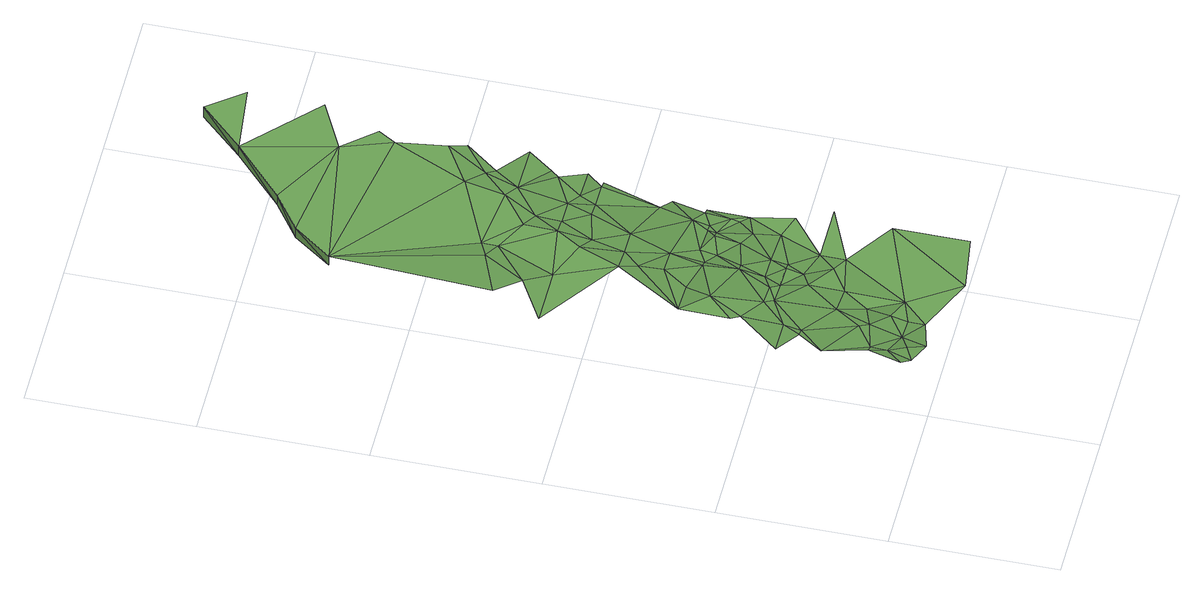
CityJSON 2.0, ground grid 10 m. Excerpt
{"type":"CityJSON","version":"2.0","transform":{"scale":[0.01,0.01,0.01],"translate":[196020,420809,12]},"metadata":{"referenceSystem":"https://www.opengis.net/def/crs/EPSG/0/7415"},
"CityObjects":{
"plantcover1":{"type":"PlantCover","attributes":{"3df_class":"Forest","bgt_fysiekvoorkomen":"groenvoorziening","bgt_status":"bestaand","identificatienamespace":"NL.IMGeo","begroeidterreindeeloptalud":"true","plus_fysiekvoorkomen":"gras- en kruidachtigen","relatievehoogteligging":0,"aantal_punten":0},"geometry":[{"type":"MultiSurface","lod":"1","boundaries":[[[0,1,2]],[[2,1,3]],[[0,4,1]],[[5,3,6]],[[7,4,0]],[[6,3,1]],[[1,4,8]],[[8,6,1]],[[9,5,6]],[[4,7,8]],[[10,5,11]],[[10,12,13]],[[5,9,11]],[[14,6,8]],[[15,13,12]],[[16,8,7]],[[12,10,11]],[[9,6,14]],[[8,16,17]],[[14,8,18]],[[9,19,11]],[[17,18,8]],[[11,20,12]],[[15,12,21]],[[14,19,9]],[[15,22,23]],[[20,11,19]],[[24,23,22]],[[20,21,12]],[[14,18,25]],[[26,17,16]],[[19,14,25]],[[15,21,22]],[[26,18,17]],[[25,18,26]],[[22,27,24]],[[26,16,28]],[[21,20,29]],[[19,25,30]],[[20,19,31]],[[30,25,26]],[[32,24,27]],[[21,33,22]],[[30,31,19]],[[20,34,29]],[[35,36,37]],[[31,34,20]],[[21,29,33]],[[38,36,35]],[[27,22,39]],[[40,24,32]],[[24,40,38]],[[29,34,41]],[[22,33,39]],[[42,34,31]],[[30,26,43]],[[33,29,41]],[[44,31,30]],[[32,27,39]],[[45,37,46]],[[47,41,34]],[[47,34,42]],[[42,31,44]],[[48,33,41]],[[28,49,26]],[[37,36,50]],[[44,30,43]],[[51,39,33]],[[41,47,52]],[[47,42,53]],[[54,32,39]],[[40,32,54]],[[48,41,52]],[[38,55,36]],[[56,45,46]],[[40,57,38]],[[39,51,54]],[[33,48,58]],[[51,33,58]],[[47,53,52]],[[37,50,46]],[[59,42,44]],[[53,42,59]],[[43,26,49]],[[40,54,57]],[[38,57,55]],[[51,60,54]],[[44,43,59]],[[58,60,51]],[[61,48,52]],[[36,55,62]],[[61,58,48]],[[62,50,36]],[[63,49,28]],[[52,53,64]],[[46,65,56]],[[46,50,65]],[[57,54,66]],[[67,55,57]],[[53,59,64]],[[58,68,60]],[[57,66,67]],[[68,58,61]],[[61,52,69]],[[55,67,62]],[[54,60,70]],[[71,56,72]],[[69,52,64]],[[65,50,73]],[[59,43,74]],[[60,68,75]],[[54,70,66]],[[62,73,50]],[[68,61,76]],[[61,69,76]],[[62,67,77]],[[60,75,70]],[[78,67,66]],[[59,79,64]],[[68,76,75]],[[71,72,80]],[[77,67,78]],[[62,81,73]],[[75,76,82]],[[65,83,56]],[[62,77,81]],[[76,69,84]],[[69,64,85]],[[65,73,86]],[[75,82,70]],[[76,87,82]],[[66,70,88]],[[78,66,89]],[[76,84,87]],[[85,84,69]],[[64,79,85]],[[82,90,70]],[[88,89,66]],[[77,91,81]],[[77,78,91]],[[73,81,86]],[[82,87,90]],[[84,85,87]],[[80,72,92]],[[83,65,86]],[[87,85,93]],[[89,91,78]],[[87,93,90]],[[70,90,94]],[[94,88,70]],[[95,72,56]],[[81,91,96]],[[96,86,81]],[[91,89,97]],[[80,92,98]],[[89,88,99]],[[97,89,99]],[[97,100,91]],[[101,56,83]],[[88,102,99]],[[100,96,91]],[[86,96,103]],[[83,86,103]],[[92,72,95]],[[104,97,99]],[[100,97,104]],[[95,56,101]],[[105,96,100]],[[96,106,103]],[[98,92,107]],[[108,106,96]],[[108,96,105]],[[109,83,103]],[[110,103,106]],[[101,83,109]],[[92,95,107]],[[109,103,110]],[[98,107,111]],[[95,101,112]],[[113,107,95]],[[111,107,114]],[[111,114,115]],[[116,114,107]]]}]}
},
"vertices":[
[338,172,140],[388,322,136],[288,222,162],[338,422,165],[438,222,132],[238,672,203],[388,422,141],[488,122,111],[538,272,101],[538,522,134],[338,822,201],[388,822,181],[388,922,203],[188,922,211],[588,472,109],[388,1172,212],[688,172,71],[688,272,74],[688,372,98],[638,672,135],[588,1022,175],[538,1072,201],[488,1372,234],[338,1222,237],[338,1522,243],[738,522,72],[838,322,67],[538,1522,216],[1038,22,68],[688,1072,170],[838,672,76],[788,872,133],[638,1672,225],[788,1272,169],[738,1022,145],[88,2272,247],[438,2272,246],[338,2422,265],[588,1922,241],[738,1472,203],[638,1822,219],[788,1122,141],[888,922,106],[1088,722,68],[988,772,85],[238,2572,251],[488,2672,262],[888,1022,131],[838,1272,147],[1388,522,65],[588,2622,245],[788,1472,176],[938,1122,126],[938,1022,108],[788,1672,205],[688,2172,241],[299,3534,242],[738,1922,210],[888,1422,144],[1088,872,67],[888,1522,166],[1038,1322,111],[788,2322,235],[1388,72,63],[1188,1122,71],[588,2719,247],[888,1922,201],[788,2122,210],[1038,1472,138],[1138,1272,98],[1138,1622,134],[299,3534,172],[468,3766,244],[788,2522,241],[1438,872,68],[1088,1522,119],[1088,1472,113],[888,2322,211],[988,2172,202],[1338,1072,70],[468,3766,172],[888,2472,220],[1138,1522,108],[1038,2919,244],[1238,1372,72],[1288,1322,69],[988,2672,242],[1238,1422,87],[1188,1822,137],[1088,2172,177],[1238,1572,101],[1038,2322,206],[694,3923,246],[1288,1572,73],[1288,1772,96],[1138,3669,248],[1088,2622,213],[1138,2272,175],[694,3923,172],[1238,2172,170],[1238,2422,193],[1238,3369,252],[1288,2172,151],[1138,2819,234],[1338,2272,150],[1288,2472,182],[1188,2769,213],[1017,4221,245],[1388,2622,200],[1288,3069,243],[1338,2969,220],[1017,4221,172],[1288,3469,270],[1438,3819,250],[1269,4482,252],[1269,4482,172],[1438,4269,249]
]}
